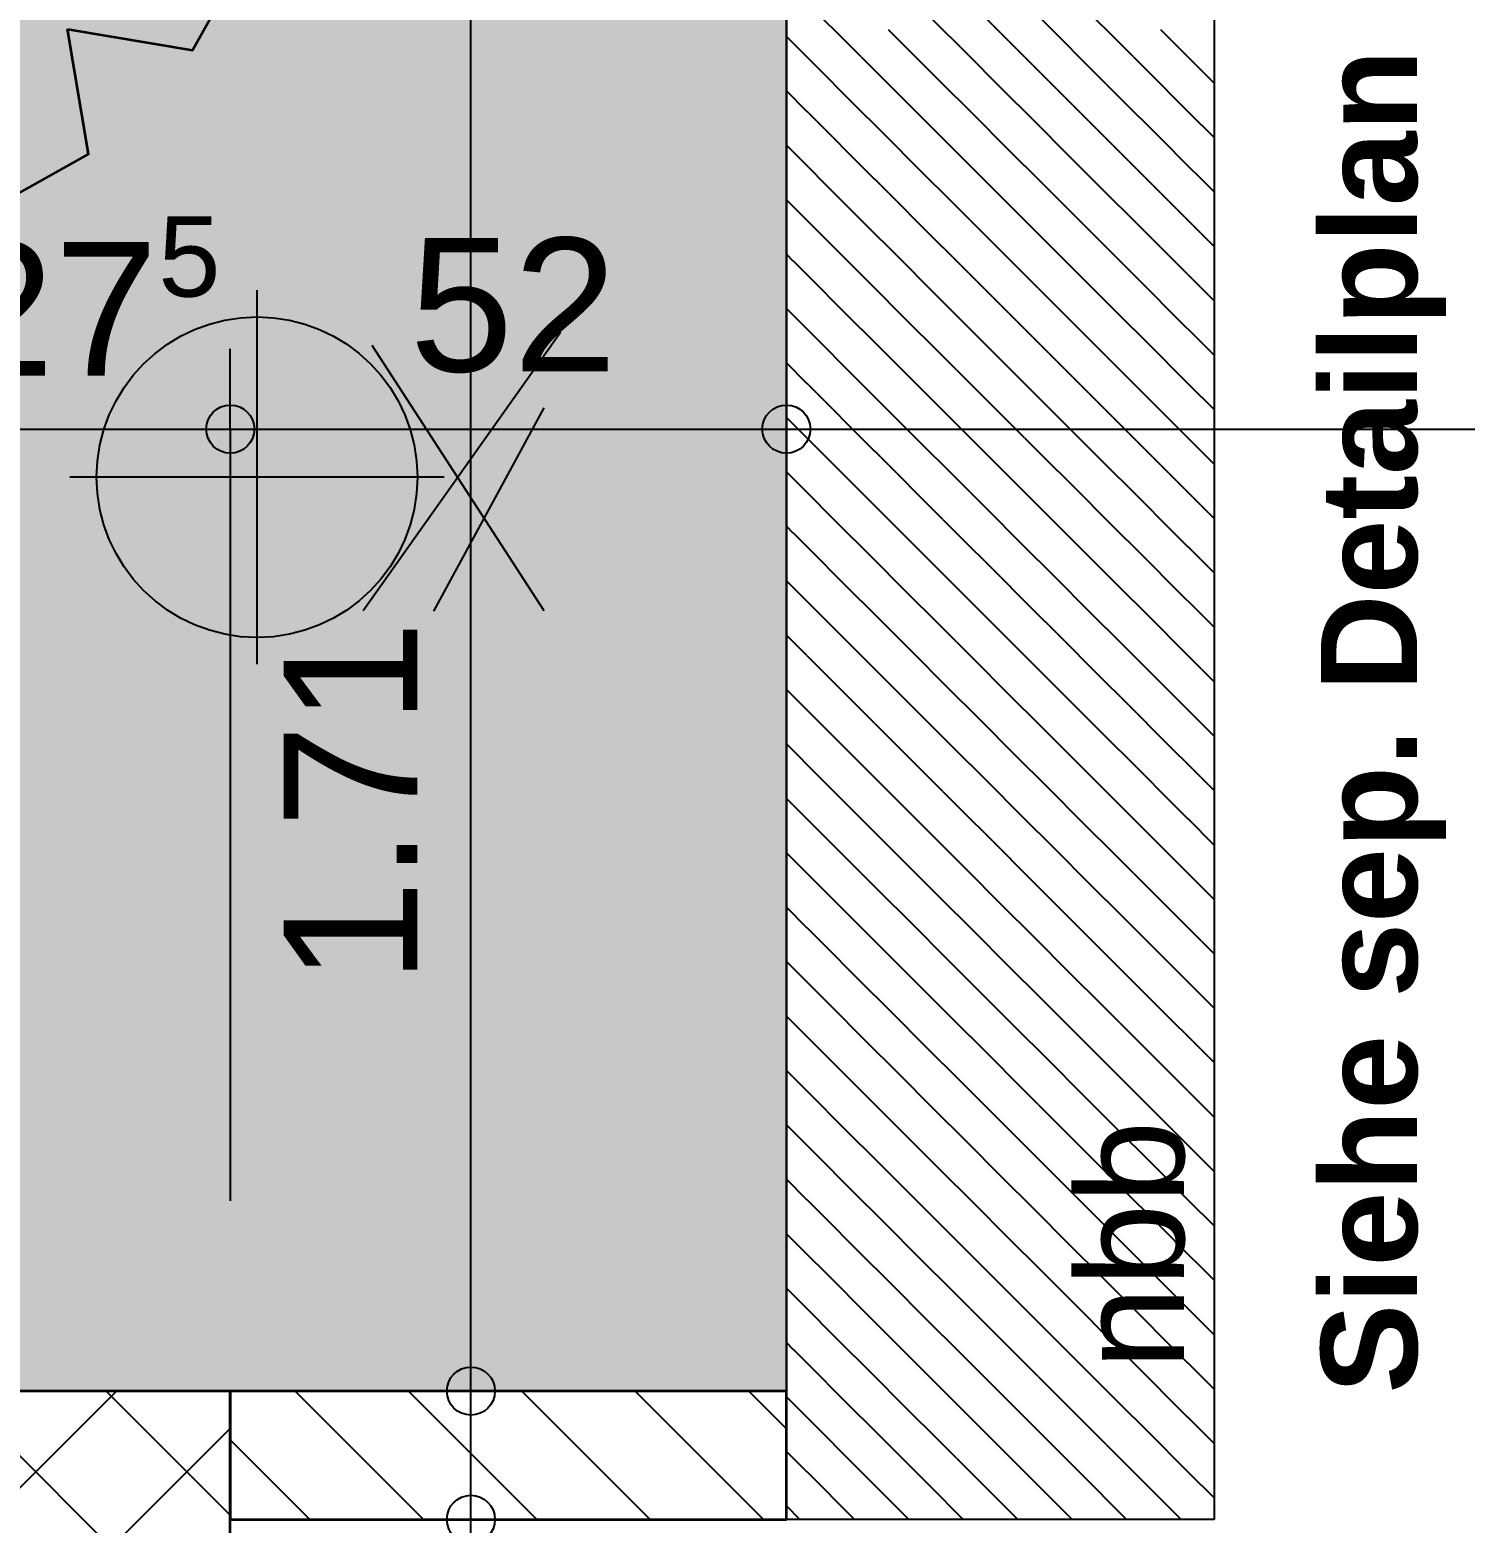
# Model space of a CAD drawing. Header units: centimetres. Extents: x 0.3 to 84.3, y 0.3 to 59.7.
# Drawn here: x 47.585 to 50.269, y 16.227 to 19.021 of the extents above; entities that cross this region are included whole.
import ezdxf

# ---------------------------------------------------------------- set-up
doc = ezdxf.new("R2010")
doc.units = ezdxf.units.CM
for name, pattern in [('AUSGEZOGEN', [0]), ('PHANTOM', [63.5, 31.75, -6.35, 6.35, -6.35, 6.35, -6.35]), ('VERDECKT', [9.525, 6.35, -3.175])]:
    doc.linetypes.add(name, pattern=pattern)
for name, color, linetype, lineweight in [('Kamin', 7, 'VERDECKT', 25), ('Revisionswolke', 240, 'AUSGEZOGEN', 35), ('Text Werkplan Ausfuehrung', 7, 'AUSGEZOGEN', 50), ('Wand Beton bewehrt', 7, 'AUSGEZOGEN', 35), ('Wand Mauerwerk nicht tragend', 7, 'AUSGEZOGEN', 35), ('Werkplan- Ausfuehrungsmasse', 7, 'AUSGEZOGEN', 25)]:
    doc.layers.add(name, color=color, linetype=linetype, lineweight=lineweight)
doc.styles.add('ARIAL', font='ARIAL.TTF')

msp = doc.modelspace()

# ---------------------------------------------------------------- hatches: boundary and pattern name
at = {"layer": 'Kamin', "linetype": 'AUSGEZOGEN', "lineweight": 50, "true_color": 0xc7c7c7}
msp.add_hatch(color=9, dxfattribs=at).paths.add_polyline_path([(49, 19.894), (47.53, 19.894), (47.53, 16.474), (49, 16.474)])

# ---------------------------------------------------------------- linework, layer by layer
at = {"layer": 'Kamin', "color": 7, "linetype": 'AUSGEZOGEN', "lineweight": 25}
for p, q in [((49, 20.134), (49, 16.474)), ((49, 16.474), (49, 19.894)), ((48.2083, 17.9345), (48.5773, 18.4555)), ((48.5468, 17.934), (48.2255, 18.4304)), ((48.3405, 17.9332), (48.5468, 18.314))]:
    msp.add_line(p, q, dxfattribs=at)
at = {"layer": 'Kamin', "color": 9, "linetype": 'AUSGEZOGEN', "lineweight": 25}
for p, q in [((49.8, 19.894), (49.8, 16.474)), ((49.4202, 18.9957), (49.2932, 19.1227)), ((49.1402, 18.9703), (49.0132, 19.0973)), ((49.6493, 18.9703), (49.5223, 19.0973)), ((49.3693, 18.9448), (49.2423, 19.0718)), ((49.5984, 18.9193), (49.4714, 19.0464)), ((49.0893, 18.9193), (49, 19.0086)), ((49.3184, 18.8939), (49.1913, 19.0209)), ((49.8, 18.9214), (49.7005, 19.0209)), ((49.5475, 18.8684), (49.4204, 18.9955)), ((49.2675, 18.843), (49.1404, 18.97)), ((49.4966, 18.8175), (49.3695, 18.9445)), ((49.7766, 18.843), (49.6496, 18.97)), ((49.2165, 18.7921), (49.0895, 18.9191)), ((49.7257, 18.7921), (49.5986, 18.9191)), ((49.0384, 18.8684), (49, 18.9068)), ((49.4456, 18.7666), (49.3186, 18.8936)), ((49.1656, 18.7412), (49.0386, 18.8682)), ((49.6748, 18.7412), (49.5477, 18.8682)), ((49.3947, 18.7157), (49.2677, 18.8427)), ((49.8, 18.8196), (49.7768, 18.8427)), ((49.1147, 18.6902), (49, 18.805)), ((49.6238, 18.6902), (49.4968, 18.8173)), ((49.3438, 18.6648), (49.2168, 18.7918)), ((49.8, 18.7177), (49.7259, 18.7918)), ((49.5729, 18.6393), (49.4459, 18.7664)), ((49.2929, 18.6139), (49.1659, 18.7409)), ((49.8, 18.6159), (49.675, 18.7409)), ((49.0638, 18.6393), (49, 18.7031)), ((49.522, 18.5884), (49.395, 18.7154)), ((49.242, 18.563), (49.115, 18.69)), ((49.7511, 18.563), (49.6241, 18.69)), ((49.1911, 18.5121), (49.0641, 18.6391)), ((49.4711, 18.5375), (49.3441, 18.6645)), ((49.7002, 18.5121), (49.5732, 18.6391)), ((49.4202, 18.4866), (49.2932, 18.6136)), ((49.0129, 18.5884), (49, 18.6013)), ((49.1402, 18.4611), (49.0132, 18.5882)), ((49.6493, 18.4611), (49.5223, 18.5882)), ((49.3693, 18.4357), (49.2423, 18.5627)), ((49.8, 18.5141), (49.7514, 18.5627)), ((49.5984, 18.4102), (49.4714, 18.5373)), ((49.0893, 18.4102), (49, 18.4995)), ((49.3184, 18.3848), (49.1913, 18.5118)), ((49.8, 18.4123), (49.7005, 18.5118)), ((49.5475, 18.3593), (49.4204, 18.4863)), ((49.2675, 18.3339), (49.1404, 18.4609)), ((49.7766, 18.3339), (49.6496, 18.4609)), ((49.4966, 18.3084), (49.3695, 18.4354)), ((49.0384, 18.3593), (49, 18.3977)), ((49.2165, 18.2829), (49.0895, 18.41)), ((49.7257, 18.2829), (49.5986, 18.41)), ((49.1656, 18.232), (49.0386, 18.3591)), ((49.4456, 18.2575), (49.3186, 18.3845)), ((49.6748, 18.232), (49.5477, 18.3591)), ((49.3947, 18.2066), (49.2677, 18.3336)), ((49.8, 18.3104), (49.7768, 18.3336)), ((49.6238, 18.1811), (49.4968, 18.3081)), ((49.1147, 18.1811), (49, 18.2958)), ((49.3438, 18.1557), (49.2168, 18.2827)), ((49.8, 18.2086), (49.7259, 18.2827)), ((49.5729, 18.1302), (49.4459, 18.2572)), ((49.2929, 18.1048), (49.1659, 18.2318)), ((49.8, 18.1068), (49.675, 18.2318)), ((49.0638, 18.1302), (49, 18.194)), ((49.522, 18.0793), (49.395, 18.2063)), ((49.242, 18.0538), (49.115, 18.1809)), ((49.7511, 18.0538), (49.6241, 18.1809)), ((49.4711, 18.0284), (49.3441, 18.1554)), ((49.1911, 18.0029), (49.0641, 18.13)), ((49.7002, 18.0029), (49.5732, 18.13)), ((49.0129, 18.0793), (49, 18.0922)), ((49.1402, 17.952), (49.0132, 18.079)), ((49.4202, 17.9775), (49.2932, 18.1045)), ((49.6493, 17.952), (49.5223, 18.079)), ((49.3693, 17.9266), (49.2423, 18.0536)), ((49.8, 18.005), (49.7514, 18.0536)), ((49.5984, 17.9011), (49.4714, 18.0281)), ((49.3184, 17.8757), (49.1913, 18.0027)), ((49.8, 17.9031), (49.7005, 18.0027)), ((49.0893, 17.9011), (49, 17.9904)), ((49.5475, 17.8502), (49.4204, 17.9772)), ((49.2675, 17.8247), (49.1404, 17.9518)), ((49.7766, 17.8247), (49.6496, 17.9518)), ((49.4966, 17.7993), (49.3695, 17.9263)), ((49.0384, 17.8502), (49, 17.8886)), ((49.2165, 17.7738), (49.0895, 17.9009)), ((49.7257, 17.7738), (49.5986, 17.9009)), ((49.4456, 17.7484), (49.3186, 17.8754)), ((49.1656, 17.7229), (49.0386, 17.8499)), ((49.6748, 17.7229), (49.5477, 17.8499)), ((49.3947, 17.6975), (49.2677, 17.8245)), ((49.6238, 17.672), (49.4968, 17.799)), ((49.8, 17.8013), (49.7768, 17.8245)), ((49.1147, 17.672), (49, 17.7867)), ((49.3438, 17.6466), (49.2168, 17.7736)), ((49.8, 17.6995), (49.7259, 17.7736)), ((49.5729, 17.6211), (49.4459, 17.7481)), ((49.2929, 17.5956), (49.1659, 17.7227)), ((49.8, 17.5977), (49.675, 17.7227)), ((49.522, 17.5702), (49.395, 17.6972)), ((49.0638, 17.6211), (49, 17.6849)), ((49.242, 17.5447), (49.115, 17.6718)), ((49.7511, 17.5447), (49.6241, 17.6718)), ((49.4711, 17.5193), (49.3441, 17.6463)), ((49.1911, 17.4938), (49.0641, 17.6208)), ((49.7002, 17.4938), (49.5732, 17.6208)), ((49.0129, 17.5702), (49, 17.5831)), ((49.4202, 17.4684), (49.2932, 17.5954)), ((49.1402, 17.4429), (49.0132, 17.5699)), ((49.6493, 17.4429), (49.5223, 17.5699)), ((49.3693, 17.4174), (49.2423, 17.5445)), ((49.8, 17.4958), (49.7514, 17.5445)), ((49.3184, 17.3665), (49.1913, 17.4936)), ((49.5984, 17.392), (49.4714, 17.519)), ((49.8, 17.394), (49.7005, 17.4936)), ((49.0893, 17.392), (49, 17.4813)), ((49.5475, 17.3411), (49.4204, 17.4681)), ((49.2675, 17.3156), (49.1404, 17.4427)), ((49.7766, 17.3156), (49.6496, 17.4427)), ((49.4966, 17.2902), (49.3695, 17.4172)), ((49.2165, 17.2647), (49.0895, 17.3917)), ((49.7257, 17.2647), (49.5986, 17.3917)), ((49.0384, 17.3411), (49, 17.3794)), ((49.4456, 17.2393), (49.3186, 17.3663)), ((49.1656, 17.2138), (49.0386, 17.3408)), ((49.6748, 17.2138), (49.5477, 17.3408)), ((49.3947, 17.1883), (49.2677, 17.3154)), ((49.8, 17.2922), (49.7768, 17.3154)), ((49.1147, 17.1629), (49, 17.2776)), ((49.6238, 17.1629), (49.4968, 17.2899)), ((49.3438, 17.1374), (49.2168, 17.2645)), ((49.8, 17.1904), (49.7259, 17.2645)), ((49.2929, 17.0865), (49.1659, 17.2135)), ((49.5729, 17.112), (49.4459, 17.239)), ((49.8, 17.0886), (49.675, 17.2135)), ((49.522, 17.0611), (49.395, 17.1881)), ((49.0638, 17.112), (49, 17.1758)), ((49.242, 17.0356), (49.115, 17.1626)), ((49.7511, 17.0356), (49.6241, 17.1626)), ((49.4711, 17.0102), (49.3441, 17.1372)), ((49.1911, 16.9847), (49.0641, 17.1117)), ((49.7002, 16.9847), (49.5732, 17.1117)), ((49.0129, 17.0611), (49, 17.074)), ((49.4202, 16.9592), (49.2932, 17.0863)), ((49.1402, 16.9338), (49.0132, 17.0608)), ((49.6493, 16.9338), (49.5223, 17.0608)), ((49.3693, 16.9083), (49.2423, 17.0354)), ((49.8, 16.9867), (49.7514, 17.0354)), ((49.5984, 16.8829), (49.4714, 17.0099)), ((49.0893, 16.8829), (49, 16.9721)), ((49.3184, 16.8574), (49.1913, 16.9844)), ((49.8, 16.8849), (49.7005, 16.9844)), ((49.2675, 16.8065), (49.1404, 16.9335)), ((49.5475, 16.832), (49.4204, 16.959)), ((49.7766, 16.8065), (49.6496, 16.9335)), ((49.4966, 16.7811), (49.3695, 16.9081)), ((49.2165, 16.7556), (49.0895, 16.8826)), ((49.7257, 16.7556), (49.5986, 16.8826)), ((49.0384, 16.832), (49, 16.8703)), ((49.4456, 16.7301), (49.3186, 16.8572)), ((49.1656, 16.7047), (49.0386, 16.8317)), ((49.6748, 16.7047), (49.5477, 16.8317)), ((49.3947, 16.6792), (49.2677, 16.8063)), ((49.8, 16.7831), (49.7768, 16.8063)), ((49.1147, 16.6538), (49, 16.7685)), ((49.6238, 16.6538), (49.4968, 16.7808)), ((49.3438, 16.6283), (49.2168, 16.7553)), ((49.8, 16.6813), (49.7259, 16.7553)), ((49.5729, 16.6029), (49.4459, 16.7299)), ((49.2929, 16.5774), (49.1659, 16.7044)), ((49.8, 16.5794), (49.675, 16.7044)), ((49.0638, 16.6029), (49, 16.6667)), ((49.242, 16.5265), (49.115, 16.6535)), ((49.522, 16.552), (49.395, 16.679)), ((49.7511, 16.5265), (49.6241, 16.6535)), ((49.4711, 16.501), (49.3441, 16.6281)), ((49.1911, 16.4756), (49.0641, 16.6026)), ((49.7002, 16.4756), (49.5732, 16.6026)), ((49.4202, 16.4501), (49.2932, 16.5772)), ((49.0129, 16.552), (49, 16.5649)), ((49.1402, 16.4247), (49.0132, 16.5517)), ((49.6493, 16.4247), (49.5223, 16.5517)), ((49.3693, 16.3992), (49.2423, 16.5262)), ((49.8, 16.4776), (49.7514, 16.5262)), ((49.5984, 16.3738), (49.4714, 16.5008)), ((49, 16.234), (49, 16.474)), ((49.0893, 16.3738), (49, 16.463)), ((49.3184, 16.3483), (49.1913, 16.4753)), ((49.8, 16.3758), (49.7005, 16.4753)), ((49.8, 16.474), (49.8, 16.234)), ((49.5475, 16.3228), (49.4204, 16.4499)), ((49.2675, 16.2974), (49.1404, 16.4244)), ((49.7766, 16.2974), (49.6496, 16.4244)), ((49.4966, 16.2719), (49.3695, 16.399)), ((49.0384, 16.3228), (49, 16.3612)), ((49.2165, 16.2465), (49.0895, 16.3735)), ((49.4327, 16.234), (49.3186, 16.348)), ((49.7257, 16.2465), (49.5986, 16.3735)), ((49.1272, 16.234), (49.0386, 16.3226)), ((49.6363, 16.234), (49.5477, 16.3226)), ((49.3309, 16.234), (49.2677, 16.2971)), ((49.8, 16.274), (49.7768, 16.2971)), ((49.5345, 16.234), (49.4968, 16.2717)), ((49.0254, 16.234), (49, 16.2594)), ((49.8, 16.234), (49, 16.234)), ((49.229, 16.234), (49.2168, 16.2462)), ((49.7381, 16.234), (49.7259, 16.2462))]:
    msp.add_line(p, q, dxfattribs=at)
at = {"layer": 'Kamin', "color": 7, "linetype": 'PHANTOM', "lineweight": 25}
for p, q in [((48.01, 17.834), (48.01, 18.534)), ((48.36, 18.184), (47.66, 18.184))]:
    msp.add_line(p, q, dxfattribs=at)
msp.add_circle((48.01, 18.184), 0.3, dxfattribs=at)
at = {"layer": 'Revisionswolke', "color": 240, "linetype": 'AUSGEZOGEN', "lineweight": 35}
for points in [[(47.6556, 19.0221), (47.8892, 18.9831), (48.0521, 19.2741)], [(47.4036, 18.6255), (47.6946, 18.7885), (47.6556, 19.0221)]]:
    msp.add_lwpolyline(points, dxfattribs=at)
at = {"layer": 'Wand Beton bewehrt', "color": 7, "linetype": 'AUSGEZOGEN', "lineweight": 25}
for p, q in [((47.41, 16.137), (47.747, 16.474)), ((47.8047, 16.114), (47.4447, 16.474)), ((47.96, 16.2416), (47.7276, 16.474)), ((47.6698, 16.114), (47.96, 16.4042))]:
    msp.add_line(p, q, dxfattribs=at)
at = {"layer": 'Wand Beton bewehrt', "color": 7, "linetype": 'AUSGEZOGEN', "lineweight": 35}
for p, q in [((47.96, 16.474), (47.53, 16.474)), ((47.96, 16.234), (47.96, 16.474)), ((47.96, 16.114), (47.96, 16.234))]:
    msp.add_line(p, q, dxfattribs=at)
at = {"layer": 'Wand Mauerwerk nicht tragend', "color": 7, "linetype": 'AUSGEZOGEN', "lineweight": 35}
for p, q in [((49, 16.474), (47.96, 16.474)), ((47.96, 16.474), (47.96, 16.234)), ((49, 16.234), (49, 16.474)), ((47.96, 16.234), (49, 16.234))]:
    msp.add_line(p, q, dxfattribs=at)
at = {"layer": 'Wand Mauerwerk nicht tragend', "color": 7, "linetype": 'VERDECKT', "lineweight": 25}
for p, q in [((48.3211, 16.234), (48.0811, 16.474)), ((48.7454, 16.234), (48.5054, 16.474)), ((49, 16.4036), (48.9296, 16.474))]:
    msp.add_line(p, q, dxfattribs=at)
at = {"layer": 'Wand Mauerwerk nicht tragend', "color": 7, "linetype": 'AUSGEZOGEN', "lineweight": 25}
for p, q in [((48.5332, 16.234), (48.2932, 16.474)), ((48.9575, 16.234), (48.7175, 16.474)), ((48.109, 16.234), (47.96, 16.383))]:
    msp.add_line(p, q, dxfattribs=at)
at = {"layer": 'Werkplan- Ausfuehrungsmasse', "color": 7, "linetype": 'AUSGEZOGEN', "lineweight": 25}
for p, q in [((48.41, 16.474), (48.41, 19.894)), ((47.96, 18.274), (47.96, 18.424)), ((49, 18.274), (49, 18.424)), ((47.41, 18.274), (47.96, 18.274)), ((47.96, 18.274), (47.96, 18.124)), ((47.96, 18.274), (47.96, 16.8299)), ((47.96, 18.274), (49, 18.274)), ((49, 18.274), (49, 18.124)), ((49, 18.274), (49, 18.274)), ((49, 18.274), (62.37, 18.274)), ((48.41, 16.474), (48.26, 16.474)), ((48.41, 16.474), (48.56, 16.474)), ((48.41, 16.474), (48.41, 16.474)), ((48.41, 16.234), (48.41, 16.474)), ((48.41, 16.234), (48.26, 16.234)), ((48.41, 16.234), (48.56, 16.234)), ((48.41, 16.234), (48.41, 16.234))]:
    msp.add_line(p, q, dxfattribs=at)
msp.add_lwpolyline([(48.41, 12.074), (48.41, 14.8804), (48.41, 14.8804), (48.41, 16.234)], dxfattribs=at)
for centre in [(47.96, 18.274), (49, 18.274), (48.41, 16.474), (48.41, 16.234)]:
    msp.add_circle(centre, 0.045, dxfattribs=at)

# ---------------------------------------------------------------- texts
at = {"layer": 'Text Werkplan Ausfuehrung', "color": 7, "linetype": 'AUSGEZOGEN', "lineweight": 35, "insert": (50.234, 16.4695), "char_height": 0.18, "width": 0.09, "attachment_point": 7, "rotation": 90, "style": 'ARIAL'}
msp.add_mtext('\\fArial|i0|b1|c0|p0;Siehe\\~sep.\\~Detailplan\\~Nr.\\~xxx', dxfattribs=at)
at = {"layer": 'Text Werkplan Ausfuehrung', "color": 9, "linetype": 'AUSGEZOGEN', "lineweight": 35, "insert": (49.7467, 16.514), "char_height": 0.2, "width": 0.1, "attachment_point": 7, "rotation": 90, "style": 'ARIAL'}
msp.add_mtext('nbb', dxfattribs=at)
at = {"layer": 'Werkplan- Ausfuehrungsmasse', "color": 7, "linetype": 'AUSGEZOGEN', "lineweight": 50, "attachment_point": 7, "style": 'ARIAL'}
for s, insert, char_height, width in [('5', (47.8252, 18.5198), 0.15, 0.075), ('27', (47.4367, 18.374), 0.25, 0.125), ('52', (48.295, 18.3783), 0.25, 0.125)]:
    msp.add_mtext(s, dxfattribs=dict(at, insert=insert, char_height=char_height, width=width))
at = {"layer": 'Werkplan- Ausfuehrungsmasse', "color": 7, "linetype": 'AUSGEZOGEN', "lineweight": 50, "insert": (48.31, 17.2362), "char_height": 0.25, "width": 0.125, "attachment_point": 7, "rotation": 90, "style": 'ARIAL'}
msp.add_mtext('1.71', dxfattribs=at)

doc.saveas('drawing.dxf')
